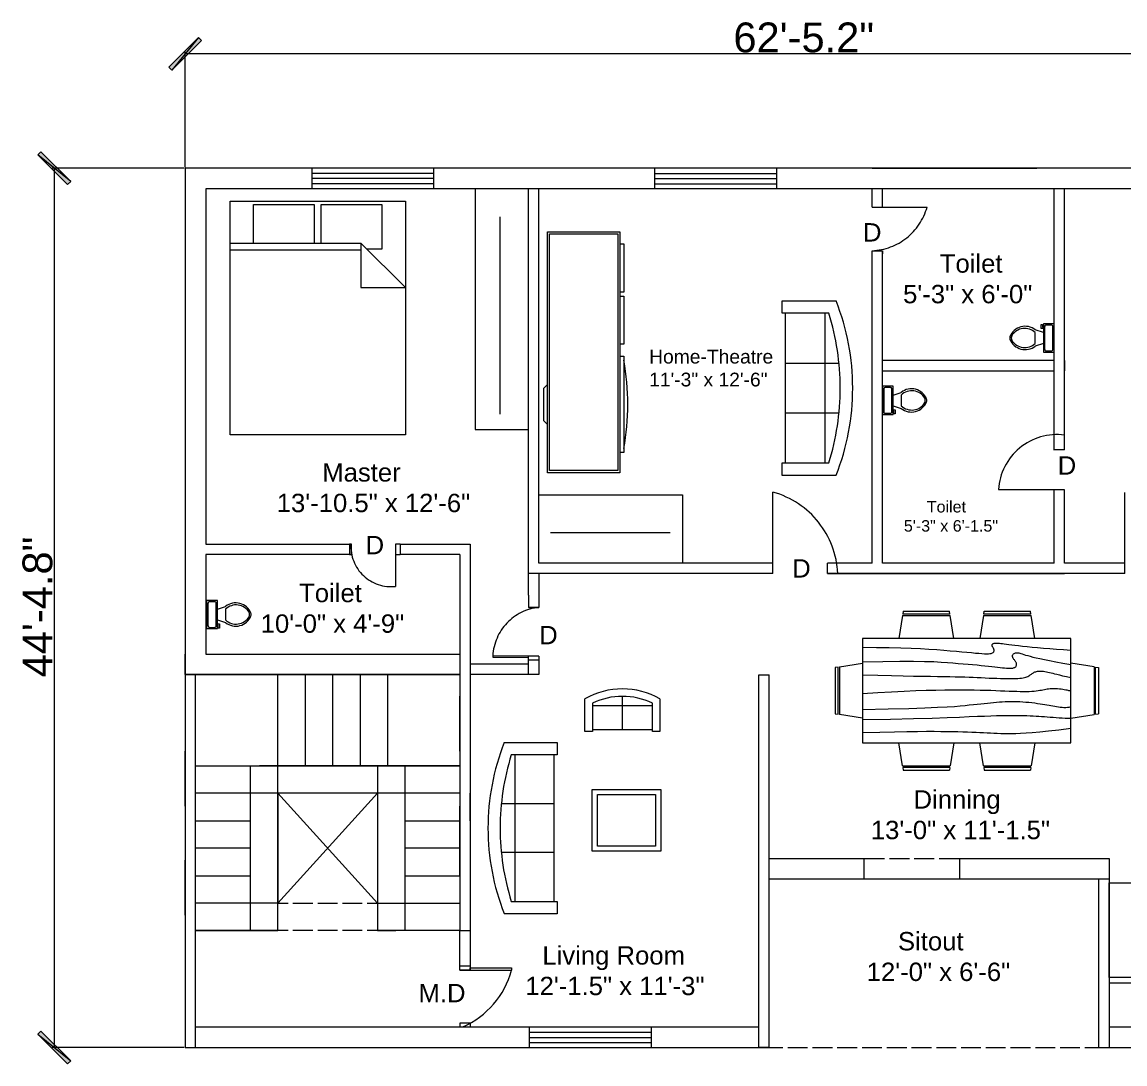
# Model space of a CAD drawing. Header units: millimetres. Extents: x 29 to 405, y 36 to 271.
# Drawn here: x 28.9 to 277.9, y 36 to 271.2 of the extents above; entities that cross this region are included whole.
import ezdxf

# ---------------------------------------------------------------- set-up
doc = ezdxf.new("R2010")
doc.units = ezdxf.units.MM

msp = doc.modelspace()

# ---------------------------------------------------------------- hatches: boundary and pattern name
h = msp.add_hatch(color=7)
h.paths.add_polyline_path([(69.433722, 267.006917), (68.724639, 267.716), (62.734472, 260.297083)])
h.paths.add_polyline_path([(68.724639, 267.716), (62.734472, 260.297083), (62.025389, 261.006167)])
h = msp.add_hatch(color=7)
h.paths.add_polyline_path([(39.186556, 234.47375), (39.906222, 235.182833), (32.487306, 241.183583)])
h.paths.add_polyline_path([(39.906222, 235.182833), (32.487306, 241.183583), (33.196389, 241.892667)])
h = msp.add_hatch(color=7)
edge = h.paths.add_edge_path()
edge.add_arc((264.209389, 165.523333), 0.127, 0, 360)
h = msp.add_hatch(color=7)
edge = h.paths.add_edge_path()
edge.add_arc((86.663389, 103.293333), 0.127, 0, 360)
h = msp.add_hatch(color=7)
h.paths.add_polyline_path([(33.196389, 43.412833), (32.487306, 42.70375), (39.906222, 36.703)])
h.paths.add_polyline_path([(32.487306, 42.70375), (39.906222, 36.703), (39.186556, 35.993917)])

# ---------------------------------------------------------------- linework, layer by layer
at = {"color": 7, "lineweight": 0}
for points in [[(68.724639, 267.716), (62.734472, 260.297083), (62.025389, 261.006167)], [(69.433722, 267.006917), (68.724639, 267.716), (62.734472, 260.297083)], [(39.906222, 235.182833), (32.487306, 241.183583), (33.196389, 241.892667)], [(39.186556, 234.47375), (39.906222, 235.182833), (32.487306, 241.183583)], [(105.417056, 211.243333), (115.439472, 211.243333), (105.417056, 221.26575)], [(259.457472, 196.670083), (261.881056, 196.670083), (261.881056, 203.051833), (259.457472, 203.051833)], [(264.209389, 194.765083), (264.209389, 192.43675)], [(225.548472, 188.954833), (223.114306, 188.954833), (223.114306, 182.573083), (225.548472, 182.573083)], [(73.021472, 140.631333), (70.587306, 140.631333), (70.587306, 134.249583), (73.021472, 134.249583)], [(157.624639, 84.052833), (157.624639, 97.906417), (173.108056, 97.906417), (173.108056, 84.052833)], [(158.831139, 85.12175), (158.831139, 96.80575), (171.890972, 96.80575), (171.890972, 85.12175)], [(290.964056, 55.477833), (274.305889, 55.477833), (274.305889, 76.8985), (290.964056, 76.8985)], [(33.196389, 43.412833), (32.487306, 42.70375), (39.906222, 36.703)], [(32.487306, 42.70375), (39.906222, 36.703), (39.186556, 35.993917)]]:
    msp.add_lwpolyline(points, close=True, dxfattribs=at)
for points in [[(65.729556, 238.421333), (65.729556, 264.4775)], [(344.843806, 264.011833), (65.729556, 264.011833)], [(65.496722, 238.1885), (35.725806, 238.1885)], [(36.191472, 238.1885), (36.191472, 39.698083)], [(65.729556, 238.1885), (65.729556, 39.698083), (197.534389, 39.698083)], [(271.966972, 39.698083), (344.843806, 39.698083), (344.843806, 238.1885), (65.729556, 238.1885)], [(94.346889, 238.199083), (94.346889, 233.627083)], [(94.346889, 237.056083), (121.831806, 237.056083)], [(121.831806, 238.199083), (121.831806, 233.627083)], [(171.711056, 238.114417), (171.711056, 233.531833)], [(171.711056, 236.971417), (199.195972, 236.971417)], [(199.195972, 238.114417), (199.195972, 233.531833)], [(220.796556, 238.1885), (258.007556, 238.1885)], [(94.346889, 235.913083), (121.831806, 235.913083)], [(94.346889, 234.770083), (121.831806, 234.770083)], [(171.711056, 235.828417), (199.195972, 235.828417)], [(171.711056, 234.674833), (199.195972, 234.674833)], [(340.187139, 146.695583), (340.187139, 233.531833), (70.375639, 233.531833), (70.375639, 153.341917)], [(131.208639, 233.531833), (131.208639, 179.207583), (143.263056, 179.207583)], [(143.263056, 146.695583), (143.263056, 153.341917), (143.263056, 233.531833)], [(198.423389, 149.023917), (145.591389, 149.023917), (145.591389, 233.531833)], [(220.796556, 229.404333), (220.796556, 233.531833)], [(223.114306, 229.404333), (223.114306, 233.531833)], [(261.881056, 174.52975), (261.881056, 233.531833)], [(264.209389, 174.603833), (264.209389, 233.531833)], [(115.439472, 178.001083), (75.868389, 178.001083), (75.868389, 230.759)], [(75.868389, 230.759), (115.439472, 230.759), (115.439472, 178.001083)], [(81.138889, 221.26575), (81.138889, 229.96525), (94.865472, 229.96525), (94.865472, 221.26575)], [(96.442389, 221.26575), (96.442389, 229.96525), (110.158389, 229.96525), (110.158389, 219.942833), (106.729389, 219.942833)], [(220.796556, 229.404333), (223.114306, 229.404333)], [(220.796824, 219.562743), (221.341517, 219.596253), (221.880909, 219.651284), (222.41452, 219.727452), (222.941867, 219.824377), (223.462469, 219.941674), (223.975843, 220.078963), (224.481509, 220.23586), (224.978984, 220.411983), (225.467786, 220.60695), (225.947434, 220.820379), (226.417446, 221.051887), (226.87734, 221.301091), (227.326634, 221.56761), (227.764846, 221.851061), (228.191496, 222.151062), (228.6061, 222.46723), (229.008177, 222.799183), (229.397245, 223.146538), (229.772822, 223.508914), (230.134428, 223.885927), (230.481579, 224.277196), (230.813794, 224.682338), (231.130591, 225.100971), (231.431489, 225.532713), (231.716005, 225.97718), (231.983659, 226.433991), (232.233967, 226.902764), (232.466448, 227.383115), (232.680621, 227.874663), (232.876003, 228.377026), (233.052114, 228.88982), (233.20847, 229.412664)], [(223.114306, 229.404333), (233.200222, 229.404333)], [(136.881306, 182.65775), (136.881306, 227.213583)], [(147.517556, 223.816333), (163.826472, 223.816333)], [(147.517556, 169.460333), (147.517556, 223.816333)], [(147.972639, 223.36125), (163.371389, 223.36125)], [(147.972639, 169.915417), (147.972639, 223.36125)], [(163.371389, 223.36125), (163.371389, 169.915417)], [(163.826472, 223.816333), (163.826472, 169.460333)], [(75.868389, 221.26575), (105.417056, 221.26575)], [(105.417056, 219.67825), (75.868389, 219.67825)], [(163.826472, 221.096417), (164.736639, 221.096417)], [(164.736639, 221.096417), (164.736639, 210.227333), (163.826472, 210.227333)], [(220.796556, 218.736333), (220.796556, 219.55125), (223.114306, 219.55125), (223.114306, 218.85275)], [(223.114306, 149.023917), (223.114306, 219.55125)], [(220.796556, 149.023917), (220.796556, 218.736333)], [(163.826472, 209.317167), (164.736639, 209.317167)], [(164.736639, 209.317167), (164.736639, 198.448083), (163.826472, 198.448083)], [(211.038722, 205.433083), (200.465972, 205.433083), (200.465972, 208.24825), (212.657972, 208.24825)], [(212.674834, 168.863959), (213.129033, 170.054285), (213.553929, 171.252459), (213.949522, 172.457959), (214.315812, 173.67026), (214.652798, 174.888839), (214.960482, 176.113174), (215.238862, 177.342741), (215.487939, 178.577017), (215.707712, 179.815478), (215.898183, 181.057602), (216.059351, 182.302866), (216.191215, 183.550745), (216.293776, 184.800717), (216.367034, 186.052259), (216.410989, 187.304847), (216.42564, 188.557958), (216.410989, 189.81107), (216.367034, 191.063658), (216.293776, 192.3152), (216.191215, 193.565172), (216.059351, 194.813051), (215.898183, 196.058314), (215.707712, 197.300438), (215.487939, 198.5389), (215.238862, 199.773176), (214.960482, 201.002743), (214.652798, 202.227078), (214.315812, 203.445657), (213.949522, 204.657958), (213.553929, 205.863457), (213.129033, 207.061632), (212.674834, 208.251958)], [(201.196222, 205.433083), (201.196222, 171.67225)], [(210.139139, 205.433083), (210.139139, 171.67225)], [(211.034526, 171.676499), (211.345176, 172.709462), (211.635783, 173.746707), (211.906349, 174.787951), (212.156872, 175.832905), (212.387354, 176.881287), (212.597794, 177.932809), (212.788192, 178.987186), (212.958548, 180.044133), (213.108862, 181.103365), (213.239135, 182.164595), (213.349365, 183.227538), (213.439554, 184.291909), (213.5097, 185.357422), (213.559805, 186.423792), (213.589868, 187.490732), (213.599889, 188.557958), (213.589868, 189.625185), (213.559805, 190.692125), (213.5097, 191.758495), (213.439554, 192.824008), (213.349365, 193.888379), (213.239135, 194.951322), (213.108862, 196.012552), (212.958548, 197.071783), (212.788192, 198.12873), (212.597794, 199.183108), (212.387354, 200.23463), (212.156872, 201.283011), (211.906349, 202.327966), (211.635783, 203.369209), (211.345176, 204.406455), (211.034526, 205.439418)], [(257.639335, 201.696227), (257.284126, 201.946483), (256.906033, 202.151455), (256.509312, 202.310246), (256.09822, 202.421958), (255.677015, 202.485694), (255.249954, 202.500557), (254.821294, 202.465649), (254.395291, 202.380072), (253.982244, 202.245189), (253.591789, 202.064875), (253.227192, 201.842004), (252.891719, 201.579452), (252.588637, 201.280091), (252.321211, 200.946795), (252.092708, 200.58244), (251.906394, 200.189899)], [(257.638235, 201.084304), (257.341623, 201.336698), (257.021581, 201.552101), (256.681553, 201.729396), (256.324983, 201.867464), (255.955314, 201.965188), (255.57599, 202.021449), (255.190454, 202.035131), (254.802149, 202.005113), (254.419705, 201.931504), (254.051474, 201.816479), (253.70048, 201.662026), (253.36975, 201.470134), (253.062309, 201.24279), (252.781184, 200.981981), (252.529401, 200.689697), (252.309984, 200.367923)], [(259.457472, 201.083333), (257.626556, 201.686583)], [(258.991806, 201.9935), (258.991806, 202.903667)], [(258.991806, 202.903667), (259.298722, 202.903667), (259.298722, 202.300417), (259.457472, 202.300417)], [(259.457472, 201.9935), (258.991806, 201.9935)], [(259.753806, 202.448583), (259.753806, 197.283917)], [(260.061846, 202.763371), (259.938338, 202.752234), (259.83285, 202.687039), (259.767655, 202.581551), (259.756518, 202.458043)], [(261.277806, 202.7555), (260.060722, 202.7555)], [(261.592593, 202.458043), (261.581456, 202.581551), (261.516261, 202.687039), (261.410773, 202.752234), (261.287265, 202.763371)], [(261.584722, 197.283917), (261.584722, 202.448583)], [(251.900695, 200.188018), (251.869153, 200.030828), (251.858639, 199.871542), (251.869153, 199.712255), (251.900695, 199.555065)], [(251.906394, 199.553184), (252.092708, 199.160643), (252.321211, 198.796288), (252.588637, 198.462993), (252.891719, 198.163632), (253.227192, 197.901079), (253.591789, 197.678208), (253.982244, 197.497895), (254.395291, 197.363011), (254.821294, 197.277435), (255.249954, 197.242526), (255.677015, 197.257389), (256.09822, 197.321125), (256.509312, 197.432837), (256.906033, 197.591628), (257.284126, 197.7966), (257.639335, 198.046857)], [(252.314978, 200.36961), (252.234661, 200.124893), (252.207889, 199.871542), (252.234661, 199.61819), (252.314978, 199.373473)], [(252.309984, 199.364577), (252.529401, 199.042803), (252.781184, 198.750519), (253.062309, 198.48971), (253.36975, 198.262366), (253.70048, 198.070474), (254.051474, 197.916021), (254.419705, 197.800996), (254.802149, 197.727387), (255.190454, 197.697369), (255.57599, 197.711051), (255.955314, 197.767312), (256.324983, 197.865036), (256.681553, 198.003104), (257.021581, 198.180399), (257.341623, 198.395802), (257.638235, 198.648196)], [(257.626556, 198.649167), (257.626556, 201.083333)], [(259.457472, 198.649167), (257.626556, 198.045917)], [(259.756518, 197.28504), (259.767655, 197.161533), (259.83285, 197.056045), (259.938338, 196.990849), (260.061846, 196.979712)], [(260.060722, 196.977), (261.277806, 196.977)], [(261.287265, 196.979712), (261.410773, 196.990849), (261.516261, 197.056045), (261.581456, 197.161533), (261.592593, 197.28504)], [(163.826472, 195.728167), (164.736639, 195.728167)], [(164.736639, 195.728167), (164.736639, 173.99)], [(164.741114, 174.900518), (164.953386, 176.137559), (165.137355, 177.377976), (165.293021, 178.621287), (165.420384, 179.86701), (165.519444, 181.114663), (165.590201, 182.363763), (165.632655, 183.613828), (165.646807, 184.864375), (165.632655, 186.114922), (165.590201, 187.364987), (165.519444, 188.614087), (165.420384, 189.86174), (165.293021, 191.107463), (165.137355, 192.350774), (164.953386, 193.591191), (164.741114, 194.828232)], [(261.881056, 194.765083), (223.114306, 194.765083)], [(201.196222, 194.183), (213.324722, 194.183)], [(220.796556, 149.023917), (220.796556, 192.43675)], [(223.114306, 192.43675), (261.881056, 192.43675)], [(147.517556, 189.38875), (146.617972, 188.478583)], [(146.617972, 188.478583), (146.617972, 181.239583), (147.517556, 180.329417)], [(223.421222, 188.351583), (223.421222, 183.176333)], [(223.729262, 188.655788), (223.605755, 188.644651), (223.500267, 188.579455), (223.435071, 188.473967), (223.423934, 188.35046)], [(224.945222, 188.647917), (223.728139, 188.647917)], [(225.249427, 188.35046), (225.23829, 188.473967), (225.173094, 188.579455), (225.067606, 188.644651), (224.944099, 188.655788)], [(225.241556, 183.176333), (225.241556, 188.351583)], [(225.548472, 186.97575), (227.379389, 187.589583)], [(233.110133, 186.082316), (232.923819, 186.474857), (232.695316, 186.839212), (232.427891, 187.172507), (232.124808, 187.471868), (231.789336, 187.734421), (231.424739, 187.957292), (231.034284, 188.137605), (230.621237, 188.272489), (230.195234, 188.358065), (229.766574, 188.392974), (229.339512, 188.378111), (228.918308, 188.314375), (228.507216, 188.202663), (228.110495, 188.043872), (227.732401, 187.8389), (227.377193, 187.588643)], [(232.706543, 186.270923), (232.487127, 186.592697), (232.235344, 186.884981), (231.954219, 187.14579), (231.646778, 187.373134), (231.316048, 187.565026), (230.965054, 187.719479), (230.596822, 187.834504), (230.214379, 187.908113), (229.826074, 187.938131), (229.440538, 187.924449), (229.061214, 187.868188), (228.691545, 187.770464), (228.334975, 187.632396), (227.994947, 187.455101), (227.674905, 187.239698), (227.378292, 186.987304)], [(227.379389, 186.97575), (227.379389, 184.552167)], [(225.548472, 184.552167), (227.379389, 183.938333)], [(227.377193, 183.949857), (227.732401, 183.6996), (228.110495, 183.494628), (228.507216, 183.335837), (228.918308, 183.224125), (229.339512, 183.160389), (229.766574, 183.145526), (230.195234, 183.180435), (230.621237, 183.266011), (231.034284, 183.400895), (231.424739, 183.581208), (231.789336, 183.804079), (232.124808, 184.066632), (232.427891, 184.365993), (232.695316, 184.699288), (232.923819, 185.063643), (233.110133, 185.456184)], [(227.378292, 184.551196), (227.674905, 184.298802), (227.994947, 184.083399), (228.334975, 183.906104), (228.691545, 183.768036), (229.061214, 183.670312), (229.440538, 183.614051), (229.826074, 183.600369), (230.214379, 183.630387), (230.596822, 183.703996), (230.965054, 183.819021), (231.316048, 183.973474), (231.646778, 184.165366), (231.954219, 184.39271), (232.235344, 184.653519), (232.487127, 184.945803), (232.706543, 185.267577)], [(232.70155, 185.26589), (232.781867, 185.510607), (232.808639, 185.763958), (232.781867, 186.01731), (232.70155, 186.262027)], [(233.10525, 185.447482), (233.136792, 185.604672), (233.147306, 185.763958), (233.136792, 185.923245), (233.10525, 186.080435)], [(201.196222, 182.932917), (213.324722, 182.932917)], [(223.423934, 183.18804), (223.435071, 183.064533), (223.500267, 182.959045), (223.605755, 182.893849), (223.729262, 182.882712)], [(223.728139, 182.88), (224.945222, 182.88)], [(224.944099, 182.882712), (225.067606, 182.893849), (225.173094, 182.959045), (225.23829, 183.064533), (225.249427, 183.18804)], [(225.548472, 183.631417), (226.003556, 183.631417)], [(226.003556, 182.72125), (225.707222, 182.72125), (225.707222, 183.335083), (225.548472, 183.335083)], [(226.003556, 183.631417), (226.003556, 182.72125)], [(264.213668, 177.933222), (263.532837, 178.003847), (262.852511, 178.039048), (262.17397, 178.039193), (261.498492, 178.004652), (260.827357, 177.935792), (260.161846, 177.832984), (259.503237, 177.696594), (258.852811, 177.526992), (258.211848, 177.324547), (257.581625, 177.089626), (256.963425, 176.8226), (256.358525, 176.523835), (255.768206, 176.193702), (255.193748, 175.832568), (254.636429, 175.440803), (254.097531, 175.018774), (253.581183, 174.569436), (253.091068, 174.096286), (252.627789, 173.600512), (252.191951, 173.0833), (251.784157, 172.545837), (251.405011, 171.989309), (251.055119, 171.414904), (250.735082, 170.823808), (250.445506, 170.217208), (250.186995, 169.596291), (249.960153, 168.962243), (249.765583, 168.31625), (249.60389, 167.659501), (249.475678, 166.993181), (249.38155, 166.318478), (249.322112, 165.636577)], [(264.209389, 174.603833), (261.881056, 174.603833), (261.881056, 174.52975)], [(164.736639, 173.99), (163.826472, 173.99)], [(163.826472, 169.460333), (147.517556, 169.460333)], [(163.371389, 169.915417), (147.972639, 169.915417)], [(212.657972, 168.857083), (200.465972, 168.857083), (200.465972, 171.67225), (211.038722, 171.67225)], [(145.591389, 164.422667), (178.039889, 164.422667), (178.039889, 149.023917)], [(198.423389, 149.023917), (198.423389, 165.057667)], [(213.050878, 146.702136), (212.998679, 147.508395), (212.914725, 148.306743), (212.79958, 149.09647), (212.653808, 149.876868), (212.477975, 150.647228), (212.272645, 151.406841), (212.038382, 152.154998), (211.775752, 152.89099), (211.485317, 153.614108), (211.167643, 154.323644), (210.823295, 155.018889), (210.452837, 155.699133), (210.056833, 156.363668), (209.635849, 157.011784), (209.190448, 157.642774), (208.721194, 158.255928), (208.228654, 158.850537), (207.71339, 159.425893), (207.175968, 159.981286), (206.616952, 160.516008), (206.036907, 161.029349), (205.436397, 161.520601), (204.815986, 161.989055), (204.17624, 162.434003), (203.517722, 162.854734), (202.840998, 163.250541), (202.146631, 163.620714), (201.435186, 163.964545), (200.707229, 164.281324), (199.963322, 164.570344), (199.204031, 164.830894), (198.429921, 165.062266)], [(249.318639, 165.629167), (261.881056, 165.629167), (264.209389, 165.629167)], [(261.881056, 149.023917), (261.881056, 165.629167)], [(264.209389, 149.023917), (264.209389, 165.523333)], [(277.872472, 149.023917), (277.872472, 164.951833)], [(148.237222, 155.92425), (175.192972, 155.92425)], [(70.375639, 153.341917), (102.855889, 153.341917)], [(102.855889, 153.341917), (102.855889, 151.013583)], [(102.855889, 151.013583), (103.321556, 151.013583), (103.321556, 153.341917), (102.855889, 153.341917)], [(103.169586, 153.346692), (103.152407, 152.846718), (103.162727, 152.34926), (103.200143, 151.855345), (103.26425, 151.365998), (103.354647, 150.882244), (103.47093, 150.40511), (103.612695, 149.935622), (103.779541, 149.474805), (103.971062, 149.023685), (104.186857, 148.583289), (104.426523, 148.154641), (104.689656, 147.738768), (104.975852, 147.336695), (105.28471, 146.949449), (105.615825, 146.578056), (105.968794, 146.22354), (106.34078, 145.889032), (106.728513, 145.577208), (107.130946, 145.288418), (107.547036, 145.023013), (107.975736, 144.781343), (108.416003, 144.563758), (108.866791, 144.37061), (109.327056, 144.202248), (109.795752, 144.059024), (110.271834, 143.941287), (110.754257, 143.849389), (111.241977, 143.783679), (111.733948, 143.744508), (112.229126, 143.732226), (112.726465, 143.747185), (113.22492, 143.789735)], [(114.254139, 153.341917), (113.216972, 153.341917), (113.216972, 151.013583), (114.254139, 151.013583)], [(114.254139, 153.341917), (127.758472, 153.341917)], [(114.254139, 153.341917), (114.254139, 151.013583)], [(127.758472, 153.341917), (130.076222, 153.341917), (130.076222, 66.082333)], [(130.076222, 153.341917), (130.076222, 151.013583)], [(127.758472, 151.013583), (127.758472, 123.877917), (65.729556, 123.877917), (127.758472, 123.877917), (127.758472, 66.082333)], [(102.855889, 151.013583), (70.375639, 151.013583)], [(70.375639, 151.013583), (70.375639, 128.524)], [(113.216972, 151.013583), (113.216972, 143.785167)], [(127.758472, 151.013583), (114.254139, 151.013583)], [(198.423389, 146.695583), (198.423389, 149.023917)], [(220.796556, 149.023917), (210.700056, 149.023917)], [(210.700056, 146.695583), (210.700056, 149.023917)], [(261.881056, 149.023917), (223.114306, 149.023917)], [(277.872472, 146.695583), (277.872472, 149.023917), (264.209389, 149.023917)], [(198.423389, 146.695583), (143.263056, 146.695583)], [(143.263056, 141.784917), (143.263056, 146.695583)], [(145.591389, 146.695583), (145.591389, 141.784917)], [(277.872472, 146.695583), (210.700056, 146.695583)], [(210.700056, 146.695583), (220.796556, 146.695583)], [(220.796556, 146.695583), (264.209389, 146.695583)], [(264.209389, 146.695583), (261.881056, 146.695583)], [(70.894222, 140.0175), (70.894222, 134.852833)], [(71.202262, 140.332288), (71.078755, 140.321151), (70.973267, 140.255955), (70.908071, 140.150467), (70.896934, 140.02696)], [(72.407639, 140.324417), (71.201139, 140.324417)], [(72.722427, 140.02696), (72.71129, 140.150467), (72.646094, 140.255955), (72.540606, 140.321151), (72.417099, 140.332288)], [(72.714556, 134.852833), (72.714556, 140.0175)], [(80.583133, 137.758816), (80.396819, 138.151357), (80.168316, 138.515712), (79.900891, 138.849007), (79.597808, 139.148368), (79.262336, 139.410921), (78.897739, 139.633792), (78.507284, 139.814105), (78.094237, 139.948989), (77.668234, 140.034565), (77.239574, 140.069474), (76.812512, 140.054611), (76.391308, 139.990875), (75.980216, 139.879163), (75.583495, 139.720372), (75.205401, 139.5154), (74.850193, 139.265143)], [(80.179543, 137.93684), (79.960127, 138.258613), (79.708344, 138.550898), (79.427219, 138.811706), (79.119778, 139.039051), (78.789048, 139.230943), (78.438054, 139.385396), (78.069822, 139.50042), (77.687379, 139.57403), (77.299074, 139.604047), (76.913538, 139.590366), (76.534214, 139.534105), (76.164545, 139.436381), (75.807975, 139.298312), (75.467947, 139.121017), (75.147905, 138.905614), (74.851292, 138.653221)], [(145.591389, 141.784917), (145.591389, 139.054417), (143.263056, 139.054417), (145.591389, 139.054417)], [(143.263056, 141.784917), (143.263056, 139.054417)], [(73.021472, 138.65225), (74.841806, 139.2555)], [(74.841806, 138.65225), (74.841806, 136.218083)], [(74.850193, 135.615773), (75.205401, 135.365517), (75.583495, 135.160545), (75.980216, 135.001754), (76.391308, 134.890042), (76.812512, 134.826306), (77.239574, 134.811443), (77.668234, 134.846351), (78.094237, 134.931928), (78.507284, 135.066811), (78.897739, 135.247125), (79.262336, 135.469996), (79.597808, 135.732548), (79.900891, 136.031909), (80.168316, 136.365205), (80.396819, 136.72956), (80.583133, 137.122101)], [(74.851292, 136.227696), (75.147905, 135.975302), (75.467947, 135.759899), (75.807975, 135.582604), (76.164545, 135.444536), (76.534214, 135.346812), (76.913538, 135.290551), (77.299074, 135.276869), (77.687379, 135.306887), (78.069822, 135.380496), (78.438054, 135.495521), (78.789048, 135.649974), (79.119778, 135.841866), (79.427219, 136.06921), (79.708344, 136.330019), (79.960127, 136.622303), (80.179543, 136.944077)], [(80.17455, 136.94239), (80.254867, 137.187107), (80.281639, 137.440458), (80.254867, 137.69381), (80.17455, 137.938527)], [(80.57825, 137.123982), (80.609792, 137.281172), (80.620306, 137.440458), (80.609792, 137.599745), (80.57825, 137.756935)], [(145.587647, 139.055305), (145.057642, 138.987881), (144.535653, 138.89723), (144.022202, 138.783901), (143.517808, 138.648441), (143.022992, 138.491399), (142.538272, 138.313321), (142.064168, 138.114755), (141.601201, 137.896248), (141.14989, 137.658349), (140.710755, 137.401605), (140.284316, 137.126563), (139.871093, 136.833772), (139.471605, 136.523778), (139.086371, 136.197129), (138.715913, 135.854373), (138.36075, 135.496058), (138.021401, 135.12273), (137.698387, 134.734938), (137.392227, 134.33323), (137.103441, 133.918152), (136.832548, 133.490252), (136.580069, 133.050079), (136.346523, 132.598179), (136.132431, 132.1351), (135.938312, 131.66139), (135.764685, 131.177596), (135.612071, 130.684266), (135.480989, 130.181948), (135.371959, 129.671189), (135.285501, 129.152536), (135.222135, 128.626538), (135.182381, 128.093742)], [(227.654556, 137.2235), (226.839639, 132.005917)], [(227.665139, 137.2235), (238.417806, 137.2235)], [(227.813306, 138.20775), (227.707472, 137.551583)], [(238.364889, 137.551583), (227.707472, 137.551583)], [(227.813306, 138.20775), (238.259056, 138.20775)], [(238.364889, 137.551583), (238.259056, 138.20775)], [(239.232722, 132.005917), (238.417806, 137.2235)], [(245.942556, 137.2235), (245.127639, 132.005917)], [(245.942556, 137.2235), (256.695222, 137.2235)], [(256.642306, 137.551583), (245.995472, 137.551583), (246.090722, 138.20775), (256.547056, 138.20775)], [(256.642306, 137.551583), (256.547056, 138.20775)], [(257.510139, 132.005917), (256.695222, 137.2235)], [(70.896934, 134.853957), (70.908071, 134.730449), (70.973267, 134.624961), (71.078755, 134.559766), (71.202262, 134.548629)], [(71.201139, 134.545917), (72.407639, 134.545917)], [(72.417099, 134.548629), (72.540606, 134.559766), (72.646094, 134.624961), (72.71129, 134.730449), (72.722427, 134.853957)], [(73.021472, 136.218083), (74.841806, 135.614833)], [(73.021472, 135.307917), (73.476556, 135.307917)], [(73.476556, 134.39775), (73.169639, 134.39775), (73.169639, 135.001), (73.021472, 135.001)], [(73.476556, 135.307917), (73.476556, 134.39775)], [(265.680472, 132.005917), (218.669306, 132.005917)], [(218.669306, 108.500333), (265.680472, 108.500333), (265.680472, 132.005917)], [(218.669306, 132.005917), (218.669306, 108.500333)], [(218.669306, 130.048), (221.823139, 130.026833), (224.670056, 129.9845), (227.252389, 129.921), (229.591306, 129.836333), (231.707972, 129.741083), (233.623556, 129.63525), (235.380389, 129.518833), (236.978472, 129.391833), (238.460139, 129.275417), (239.825389, 129.148417), (241.074222, 129.032), (242.196056, 128.926167), (243.222639, 128.830917), (244.122222, 128.74625), (244.915972, 128.68275), (245.603889, 128.629833), (246.185972, 128.598083), (246.672806, 128.5875), (247.064389, 128.598083), (247.392472, 128.61925), (247.646472, 128.651), (247.836972, 128.703917), (247.995722, 128.767417), (248.112139, 128.852083), (248.196806, 128.93675), (248.260306, 129.032), (248.313222, 129.12725), (248.334389, 129.233083), (248.344972, 129.338917), (248.334389, 129.455333), (248.302639, 129.561167), (248.270889, 129.667), (248.228556, 129.76225), (248.175639, 129.8575), (248.122722, 129.95275), (248.059222, 130.037417), (248.006306, 130.122083), (247.953389, 130.20675), (247.921639, 130.291417), (247.889889, 130.376083), (247.879306, 130.450167), (247.879306, 130.534833), (247.900472, 130.608917), (247.932222, 130.683), (247.985139, 130.757083), (248.048639, 130.820583), (248.122722, 130.8735), (248.217972, 130.915833), (248.323806, 130.947583), (248.461389, 130.979333), (248.609556, 130.989917), (248.789472, 131.0005), (249.001139, 130.989917), (249.244556, 130.979333), (249.530306, 130.947583), (249.847806, 130.915833), (250.218222, 130.8735), (250.641556, 130.81), (251.128389, 130.7465), (251.689306, 130.683), (252.324306, 130.598333), (253.043972, 130.513667), (253.858889, 130.418417), (254.779639, 130.312583), (255.795639, 130.217333), (256.928056, 130.100917), (258.155722, 129.995083), (259.489222, 129.878667), (260.907389, 129.751667), (262.410222, 129.63525), (264.008306, 129.518833), (265.680472, 129.391833)], [(65.729556, 123.877917), (65.729556, 128.524)], [(70.375639, 128.524), (127.758472, 128.524)], [(143.263056, 128.005417), (135.187972, 128.090083)], [(135.187972, 128.090083), (135.187972, 127.836083), (143.263056, 127.836083)], [(145.591389, 128.005417), (145.591389, 123.877917), (143.263056, 123.877917)], [(143.263056, 126.20625), (143.263056, 128.005417)], [(145.591389, 128.005417), (143.263056, 128.005417)], [(145.591389, 127.116417), (143.263056, 127.116417)], [(218.669306, 126.77775), (223.251889, 126.873), (227.051306, 126.915333), (230.141639, 126.90475), (232.660472, 126.873), (234.703056, 126.798917), (236.385806, 126.71425), (237.793389, 126.608417), (239.052806, 126.513167), (240.238139, 126.407333), (241.381139, 126.312083), (242.460639, 126.227417), (243.497806, 126.132167), (244.482056, 126.0475), (245.402806, 125.962833), (246.270639, 125.878167), (247.074972, 125.804083), (247.815806, 125.719417), (248.503722, 125.645333), (249.138722, 125.560667), (249.710222, 125.497167), (250.228806, 125.433667), (250.694472, 125.38075), (251.107222, 125.338417), (251.477639, 125.306667), (251.805722, 125.296083), (252.091472, 125.296083), (252.334889, 125.31725), (252.546556, 125.349), (252.726472, 125.391333), (252.874639, 125.44425), (253.001639, 125.50775), (253.118056, 125.581833), (253.213306, 125.6665), (253.287389, 125.76175), (253.350889, 125.867583), (253.393222, 125.973417), (253.424972, 126.089833), (253.424972, 126.20625), (253.414389, 126.33325), (253.382639, 126.449667), (253.340306, 126.576667), (253.266222, 126.703667), (253.192139, 126.820083), (253.096889, 126.947083), (253.012222, 127.0635), (252.916972, 127.1905), (252.821722, 127.306917), (252.737056, 127.433917), (252.652389, 127.560917), (252.588889, 127.677333), (252.546556, 127.79375), (252.504222, 127.92075), (252.493639, 128.037167), (252.493639, 128.143), (252.525389, 128.248833), (252.567722, 128.354667), (252.641806, 128.4605), (252.737056, 128.545167), (252.864056, 128.629833), (253.001639, 128.693333), (253.160389, 128.756833), (253.329722, 128.788583), (253.509639, 128.799167), (253.710722, 128.788583), (253.922389, 128.756833), (254.155222, 128.703917), (254.409222, 128.629833), (254.705556, 128.534583), (255.054806, 128.418167), (255.456972, 128.291167), (255.922639, 128.153583), (256.462389, 128.005417), (257.086806, 127.846667), (257.817056, 127.677333), (258.684889, 127.486833), (259.700889, 127.275167), (260.875639, 127.042333), (262.262056, 126.77775), (263.849556, 126.470833), (265.680472, 126.132167)], [(143.263056, 123.877917), (143.263056, 126.20625), (130.076222, 126.20625)], [(212.467472, 115.03025), (213.123639, 114.924417), (213.123639, 125.57125), (212.467472, 125.476)], [(212.467472, 125.476), (212.467472, 115.03025)], [(213.441139, 125.624167), (218.669306, 126.439083)], [(213.441139, 125.624167), (213.441139, 114.8715)], [(218.669306, 123.846167), (222.119472, 123.72975), (225.156889, 123.655667), (227.813306, 123.592167), (230.141639, 123.549833), (232.184222, 123.518083), (233.983389, 123.496917), (235.570889, 123.47575), (237.010222, 123.465167), (238.322556, 123.433417), (239.529056, 123.41225), (240.650889, 123.3805), (241.698639, 123.34875), (242.682889, 123.306417), (243.624806, 123.274667), (244.545556, 123.232333), (245.445139, 123.19), (246.334139, 123.147667), (247.223139, 123.105333), (248.101556, 123.073583), (248.948222, 123.041833), (249.773722, 123.010083), (250.556889, 122.988917), (251.287139, 122.978333), (251.975056, 122.96775), (252.599472, 122.978333), (253.160389, 122.988917), (253.668389, 123.020667), (254.123472, 123.052417), (254.536222, 123.09475), (254.906639, 123.15825), (255.224139, 123.22175), (255.509889, 123.295833), (255.753306, 123.3805), (255.975556, 123.47575), (256.166056, 123.581583), (256.335389, 123.687417), (256.494139, 123.79325), (256.642306, 123.899083), (256.779889, 124.004917), (256.928056, 124.11075), (257.065639, 124.216583), (257.224389, 124.30125), (257.383139, 124.3965), (257.552472, 124.470583), (257.742972, 124.534083), (257.944056, 124.587), (258.155722, 124.629333), (258.388556, 124.661083), (258.642556, 124.671667), (258.917722, 124.671667), (259.214056, 124.6505), (259.510389, 124.629333), (259.827889, 124.587), (260.155972, 124.5235), (260.494639, 124.46), (260.843889, 124.385917), (261.193139, 124.30125), (261.574139, 124.195417), (262.008056, 124.079), (262.505472, 123.952), (263.108722, 123.79325), (263.817806, 123.623917), (264.675056, 123.422833), (265.680472, 123.19)], [(270.908639, 125.624167), (265.680472, 126.439083)], [(270.908639, 125.624167), (270.908639, 114.8715)], [(271.236722, 114.924417), (271.236722, 125.57125), (271.892889, 125.476), (271.892889, 115.03025)], [(65.729556, 39.698083), (68.057889, 39.698083), (68.057889, 123.877917)], [(86.663389, 103.293333), (86.663389, 123.877917), (92.865222, 123.877917), (92.865222, 103.293333), (99.067056, 103.293333), (99.067056, 123.877917), (105.268889, 123.877917), (105.268889, 103.293333), (111.470722, 103.293333), (111.470722, 123.877917)], [(127.758472, 39.698083), (197.534389, 39.698083), (197.534389, 123.825)], [(143.263056, 123.877917), (130.076222, 123.877917)], [(197.534389, 39.698083), (195.206056, 39.698083), (195.206056, 123.825), (197.534389, 123.825)], [(172.921452, 118.403336), (171.92501, 118.932379), (170.903882, 119.390883), (169.861593, 119.778848), (168.801671, 120.096273), (167.727642, 120.34316), (166.643032, 120.519508), (165.55137, 120.625316), (164.456181, 120.660586), (163.360991, 120.625316), (162.269329, 120.519508), (161.184719, 120.34316), (160.11069, 120.096273), (159.050768, 119.778848), (158.008479, 119.390883), (156.987351, 118.932379), (155.990909, 118.403336)], [(218.669306, 119.60225), (222.066556, 119.8245), (225.188639, 120.004417), (228.035556, 120.142), (230.649639, 120.258417), (233.030889, 120.3325), (235.221639, 120.385417), (237.232472, 120.42775), (239.073972, 120.438333), (240.788472, 120.448917), (242.365389, 120.438333), (243.825889, 120.417167), (245.191139, 120.396), (246.461139, 120.36425), (247.635889, 120.3325), (248.747139, 120.290167), (249.794889, 120.247833), (250.789722, 120.2055), (251.731639, 120.17375), (252.620639, 120.142), (253.456722, 120.11025), (254.250472, 120.089083), (254.980722, 120.0785), (255.647472, 120.0785), (256.271889, 120.089083), (256.832806, 120.11025), (257.351389, 120.152583), (257.817056, 120.2055), (258.250972, 120.269), (258.642556, 120.3325), (259.012972, 120.396), (259.362222, 120.4595), (259.700889, 120.523), (260.018389, 120.575917), (260.335889, 120.628833), (260.653389, 120.68175), (260.960306, 120.7135), (261.288389, 120.734667), (261.616472, 120.755833), (261.955139, 120.755833), (262.314972, 120.74525), (262.685389, 120.7135), (263.076972, 120.671167), (263.457972, 120.628833), (263.828389, 120.565333), (264.188222, 120.512417), (264.505722, 120.4595), (264.780889, 120.406583), (265.003139, 120.36425), (265.172472, 120.321917), (265.278306, 120.30075), (265.362972, 120.279583), (265.415889, 120.269), (265.458222, 120.258417), (265.511139, 120.247833), (265.585222, 120.247833), (265.680472, 120.247833)], [(127.758472, 106.595333), (127.758472, 119.009583)], [(157.677556, 117.422083), (157.677556, 111.0615), (155.984222, 111.0615), (155.984222, 118.39575)], [(171.227881, 117.423747), (170.417493, 117.785506), (169.592675, 118.09903), (168.755489, 118.364319), (167.907996, 118.581374), (167.052257, 118.750195), (166.190334, 118.870781), (165.324288, 118.943133), (164.456181, 118.96725), (163.588073, 118.943133), (162.722027, 118.870781), (161.860104, 118.750195), (161.004365, 118.581374), (160.156872, 118.364319), (159.319686, 118.09903), (158.494868, 117.785506), (157.68448, 117.423747)], [(164.450889, 111.495417), (164.450889, 118.956667)], [(172.917556, 118.39575), (172.917556, 111.0615), (171.224222, 111.0615), (171.224222, 117.422083)], [(218.669306, 116.003917), (224.426639, 116.130917), (229.062139, 116.247333), (232.734556, 116.374333), (235.570889, 116.49075), (237.751056, 116.607167), (239.412639, 116.713), (240.703806, 116.829417), (241.772722, 116.93525), (242.746389, 117.0305), (243.656556, 117.12575), (244.524389, 117.210417), (245.328722, 117.295083), (246.101306, 117.37975), (246.831556, 117.453833), (247.530056, 117.517333), (248.217972, 117.580833), (248.884722, 117.644333), (249.540889, 117.69725), (250.186472, 117.739583), (250.832056, 117.771333), (251.477639, 117.803083), (252.123222, 117.813667), (252.779389, 117.813667), (253.446139, 117.803083), (254.123472, 117.771333), (254.811389, 117.729), (255.499306, 117.676083), (256.187222, 117.623167), (256.853972, 117.549083), (257.499556, 117.475), (258.123972, 117.390333), (258.716639, 117.31625), (259.266972, 117.231583), (259.785556, 117.146917), (260.272389, 117.072833), (260.738056, 116.988167), (261.182556, 116.914083), (261.605889, 116.829417), (262.029222, 116.755333), (262.441972, 116.68125), (262.865306, 116.61775), (263.288639, 116.55425), (263.701389, 116.511917), (264.114139, 116.480167), (264.526889, 116.469583), (264.918472, 116.501333), (265.310056, 116.55425), (265.680472, 116.660083)], [(157.677556, 116.882333), (171.224222, 116.882333)], [(218.669306, 114.056583), (213.451722, 114.8715)], [(218.669306, 113.717917), (224.934639, 113.844917), (230.120472, 113.961333), (234.353806, 114.07775), (237.772222, 114.194167), (240.534472, 114.289417), (242.746389, 114.384667), (244.577306, 114.469333), (246.154222, 114.532833), (247.582972, 114.58575), (248.905889, 114.628083), (250.122972, 114.659833), (251.255389, 114.670417), (252.292556, 114.681), (253.255639, 114.670417), (254.144639, 114.659833), (254.970139, 114.64925), (255.732139, 114.628083), (256.451806, 114.596333), (257.139722, 114.564583), (257.806472, 114.52225), (258.441472, 114.4905), (259.076472, 114.448167), (259.711472, 114.39525), (260.357056, 114.342333), (261.013222, 114.289417), (261.690556, 114.247083), (262.378472, 114.194167), (263.055806, 114.14125), (263.743722, 114.1095), (264.410472, 114.07775), (265.056056, 114.056583), (265.680472, 114.046)], [(265.680472, 114.056583), (270.908639, 114.8715)], [(271.236722, 114.924417), (271.892889, 115.03025)], [(274.284722, 44.35475), (340.187139, 44.35475), (340.187139, 112.5855)], [(157.677556, 111.495417), (171.224222, 111.495417)], [(218.669306, 110.786333), (222.532222, 110.892167), (225.834222, 110.96625), (228.638806, 111.02975), (231.030639, 111.0615), (233.052056, 111.082667), (234.798306, 111.082667), (236.322306, 111.072083), (237.687556, 111.050917), (238.968139, 111.02975), (240.164056, 111.008583), (241.285889, 110.976833), (242.333639, 110.9345), (243.328472, 110.90275), (244.259806, 110.860417), (245.148806, 110.818083), (245.984889, 110.786333), (246.789222, 110.744), (247.551222, 110.701667), (248.313222, 110.669917), (249.064639, 110.638167), (249.826639, 110.606417), (250.620389, 110.595833), (251.445889, 110.58525), (252.324306, 110.595833), (253.276806, 110.606417), (254.335139, 110.64875), (255.552222, 110.71225), (256.970389, 110.818083), (258.653139, 110.96625), (260.632222, 111.167333), (262.960556, 111.431917), (265.680472, 111.76)], [(137.764022, 108.527773), (137.318794, 107.36096), (136.902291, 106.186453), (136.514512, 105.004766), (136.155458, 103.816412), (135.825128, 102.621903), (135.523522, 101.421753), (135.250641, 100.216474), (135.006484, 99.006579), (134.791051, 97.792581), (134.604343, 96.574992), (134.446359, 95.354327), (134.317099, 94.131097), (134.216564, 92.905816), (134.144753, 91.678996), (134.101666, 90.45115), (134.087304, 89.222792), (134.101666, 87.994433), (134.144753, 86.766587), (134.216564, 85.539768), (134.317099, 84.314486), (134.446359, 83.091256), (134.604343, 81.870591), (134.791051, 80.653003), (135.006484, 79.439005), (135.250641, 78.22911), (135.523522, 77.023831), (135.825128, 75.82368), (136.155458, 74.629171), (136.514512, 73.440817), (136.902291, 72.25913), (137.318794, 71.084623), (137.764022, 69.91781)], [(137.759722, 108.5215), (149.708306, 108.5215), (149.708306, 105.75925), (139.357806, 105.75925)], [(227.654556, 103.272167), (226.839639, 108.500333)], [(239.232722, 108.500333), (238.417806, 103.272167)], [(245.942556, 103.272167), (245.127639, 108.500333)], [(257.510139, 108.500333), (256.695222, 103.272167)], [(65.729556, 94.191667), (65.729556, 106.595333)], [(139.354168, 105.774135), (139.049593, 104.761372), (138.764669, 103.74441), (138.499394, 102.723528), (138.25377, 101.699007), (138.027795, 100.671127), (137.82147, 99.640167), (137.634796, 98.606408), (137.467771, 97.570129), (137.320396, 96.531611), (137.192672, 95.491133), (137.084597, 94.448976), (136.996172, 93.405419), (136.927397, 92.360742), (136.878272, 91.315225), (136.848797, 90.269148), (136.838972, 89.222792), (136.848797, 88.176435), (136.878272, 87.130358), (136.927397, 86.084842), (136.996172, 85.040165), (137.084597, 83.996607), (137.192672, 82.95445), (137.320396, 81.913972), (137.467771, 80.875454), (137.634796, 79.839175), (137.82147, 78.805416), (138.027795, 77.774456), (138.25377, 76.746576), (138.499394, 75.722055), (138.764669, 74.701174), (139.049593, 73.684211), (139.354168, 72.671448)], [(140.236222, 72.665167), (140.236222, 105.75925)], [(148.999222, 72.665167), (148.999222, 105.75925)], [(127.758472, 97.0915), (68.057889, 97.0915), (68.057889, 103.293333), (127.758472, 103.293333)], [(68.057889, 66.082333), (86.663389, 66.082333), (86.663389, 103.293333), (127.758472, 103.293333), (109.142389, 103.293333), (109.142389, 66.082333), (113.280472, 66.082333)], [(86.663389, 66.082333), (80.461556, 66.082333), (80.461556, 103.293333)], [(86.663389, 103.293333), (82.525306, 103.293333)], [(113.280472, 103.293333), (86.663389, 103.293333)], [(109.142389, 103.293333), (115.344222, 103.293333), (115.344222, 66.082333), (109.142389, 66.082333)], [(227.665139, 103.272167), (238.417806, 103.272167)], [(238.364889, 102.944083), (227.707472, 102.944083), (227.813306, 102.2985), (238.259056, 102.2985)], [(238.364889, 102.944083), (238.259056, 102.2985)], [(245.942556, 103.272167), (256.695222, 103.272167)], [(256.642306, 102.944083), (245.995472, 102.944083), (246.090722, 102.2985), (256.547056, 102.2985)], [(256.642306, 102.944083), (256.547056, 102.2985)], [(109.142389, 72.284167), (86.663389, 97.0915), (86.663389, 72.284167), (109.142389, 97.0915)], [(130.076222, 90.889667), (130.076222, 97.0915)], [(148.999222, 94.731417), (137.114139, 94.731417)], [(127.758472, 81.788), (127.758472, 94.191667)], [(80.461556, 84.687833), (68.057889, 84.687833), (68.057889, 90.889667), (80.461556, 90.889667)], [(115.344222, 90.889667), (127.758472, 90.889667)], [(115.344222, 78.486), (127.758472, 78.486), (127.758472, 84.687833), (115.344222, 84.687833)], [(148.999222, 83.703583), (137.114139, 83.703583)], [(197.534389, 80.020583), (197.534389, 82.348917), (218.997389, 82.348917)], [(274.284722, 82.348917), (274.284722, 77.69225), (197.534389, 77.69225)], [(218.997389, 77.69225), (218.997389, 82.348917)], [(218.997389, 82.348917), (223.632889, 82.348917)], [(224.744139, 82.348917), (229.220889, 82.348917)], [(230.332139, 82.348917), (234.808889, 82.348917)], [(235.920139, 82.348917), (240.555639, 82.348917)], [(240.555639, 82.348917), (271.966972, 82.348917), (274.284722, 82.348917), (274.284722, 39.698083)], [(240.555639, 82.348917), (240.555639, 77.69225)], [(65.729556, 69.553667), (65.729556, 81.957333)], [(86.663389, 72.284167), (68.057889, 72.284167), (68.057889, 78.486), (80.461556, 78.486)], [(271.966972, 39.698083), (271.966972, 77.69225)], [(86.663389, 72.284167), (88.959972, 72.284167)], [(90.081806, 72.284167), (94.547972, 72.284167)], [(95.669806, 72.284167), (100.135972, 72.284167)], [(101.257806, 72.284167), (105.723972, 72.284167)], [(106.845806, 72.284167), (109.142389, 72.284167), (109.142389, 69.744167)], [(109.142389, 72.284167), (127.758472, 72.284167), (127.758472, 66.082333), (123.620389, 66.082333)], [(139.357806, 72.665167), (149.708306, 72.665167), (149.708306, 69.902917), (137.759722, 69.902917)], [(109.142389, 68.622333), (109.142389, 66.082333), (106.845806, 66.082333)], [(86.663389, 66.082333), (68.057889, 66.082333)], [(88.959972, 66.082333), (86.663389, 66.082333)], [(94.547972, 66.082333), (90.081806, 66.082333)], [(100.135972, 66.082333), (95.669806, 66.082333)], [(105.723972, 66.082333), (101.257806, 66.082333)], [(127.758472, 66.082333), (109.142389, 66.082333)], [(127.758472, 66.082333), (130.076222, 66.082333)], [(130.076222, 66.082333), (130.076222, 57.160583), (127.758472, 57.160583), (127.758472, 66.082333)], [(127.758472, 58.176583), (130.076222, 58.176583)], [(130.076222, 57.160583), (130.076222, 57.679167), (139.378972, 57.679167), (139.378972, 57.160583)], [(274.284722, 54.334833), (329.889556, 54.334833), (329.889556, 58.176583)], [(127.758472, 57.160583), (130.076222, 57.160583)], [(128.428716, 44.357551), (129.426617, 44.83058), (130.390573, 45.35634), (131.318915, 45.932879), (132.209971, 46.558243), (133.062069, 47.23048), (133.873538, 47.947638), (134.642708, 48.707764), (135.367907, 49.508906), (136.047464, 50.34911), (136.679709, 51.226425), (137.262969, 52.138897), (137.795574, 53.084575), (138.275853, 54.061505), (138.702134, 55.067736), (139.072747, 56.101313), (139.386021, 57.160286)], [(130.076222, 57.160583), (139.378972, 57.160583)], [(130.076222, 45.18025), (127.758472, 45.18025), (127.758472, 44.35475)], [(130.076222, 45.18025), (130.076222, 44.35475)], [(68.057889, 39.698083), (68.057889, 44.35475), (195.206056, 44.35475)], [(143.421806, 44.280667), (143.421806, 39.698083)], [(143.421806, 43.137667), (170.896139, 43.137667)], [(170.896139, 44.280667), (170.896139, 39.698083)], [(271.966972, 39.698083), (271.966972, 44.35475)], [(143.421806, 41.994667), (170.896139, 41.994667)], [(143.421806, 40.851667), (170.896139, 40.851667)], [(65.496722, 39.698083), (35.725806, 39.698083)], [(197.534389, 39.698083), (200.667056, 39.698083)], [(201.778306, 39.698083), (206.255056, 39.698083)], [(207.366306, 39.698083), (211.843056, 39.698083)], [(212.954306, 39.698083), (217.431056, 39.698083)], [(218.542306, 39.698083), (223.019056, 39.698083)], [(224.130306, 39.698083), (228.607056, 39.698083)], [(229.718306, 39.698083), (234.195056, 39.698083)], [(235.306306, 39.698083), (239.772472, 39.698083)], [(240.894306, 39.698083), (245.360472, 39.698083)], [(246.482306, 39.698083), (250.948472, 39.698083)], [(252.070306, 39.698083), (256.536472, 39.698083)], [(257.658306, 39.698083), (262.124472, 39.698083)], [(263.246306, 39.698083), (267.712472, 39.698083)], [(268.834306, 39.698083), (271.966972, 39.698083)]]:
    msp.add_lwpolyline(points, dxfattribs=at)

# ---------------------------------------------------------------- texts
at = {"color": 7, "attachment_point": 1}
for s, insert, char_height in [('{\\fArial|b0|i0|c0;62\'-5.2"}', (189.491052, 271.074934), 6.724435), ('{\\fArial|b0|i0|c0;D}', (218.743392, 225.782877), 4.146711), ('{\\fArial|b0|i0|c0;     Toilet}', (228.035556, 218.755546), 4.146711), ('{\\fArial|b0|i0|c0;5\'-3" x 6\'-0"}', (227.792142, 211.844628), 4.146711), ('{\\fArial|b0|i0|c0;   Home-Theatre}', (166.853312, 197.208367), 3.110034), ('{\\fArial|b0|i0|c0;   11\'-3" x 12\'-6"}', (166.853312, 192.033119), 3.110034), ('{\\fArial|b0|i0|c0;D}', (262.695972, 173.162545), 4.146711), ('{\\fArial|b0|i0|c0;      Master}', (87.033809, 171.596215), 4.146711), ('{\\fArial|b0|i0|c0;13\'-10.5" x 12\'-6"}', (86.409385, 164.695878), 4.146711), ('{\\fArial|b0|i0|c0;     Toilet}', (228.120219, 163.066774), 2.591695), ('{\\fArial|b0|i0|c0;5\'-3" x 6\'-1.5"}', (227.972062, 158.748778), 2.591695), ('{\\fArial|b0|i0|c0;D}', (106.475387, 155.192048), 4.146711), ('{\\fArial|b0|i0|c0;D}', (202.762559, 149.932128), 4.146711), ('{\\fArial|b0|i0|c0;     Toilet}', (83.414306, 144.375878), 4.146711), ('{\\fArial|b0|i0|c0;10\'-0" x 4\'-9"}', (82.789891, 137.464965), 4.146711), ('{\\fArial|b0|i0|c0;D}', (145.654882, 134.872048), 4.146711), ('{\\fArial|b0|i0|c0;Dinning}', (230.162799, 97.777465), 4.146711), ('{\\fArial|b0|i0|c0;    13\'-0" x 11\'-1.5"}', (214.076132, 90.877128), 4.146711), ('{\\fArial|b0|i0|c0;    Sitout}', (220.203889, 65.773458), 4.146711), ('{\\fArial|b0|i0|c0;  Living Room}', (143.146637, 62.566711), 4.146711), ('{\\fArial|b0|i0|c0;12\'-0" x 6\'-6"}', (219.579465, 58.862545), 4.146711), ('{\\fArial|b0|i0|c0;12\'-1.5" x 11\'-3"}', (142.522222, 55.666375), 4.146711), ('{\\fArial|b0|i0|c0;M.D}', (118.413392, 54.068298), 4.146711)]:
    msp.add_mtext(s, dxfattribs=dict(at, insert=insert, char_height=char_height))
at = {"color": 7, "insert": (35.842222, 123.264087), "char_height": 6.724435, "attachment_point": 7, "rotation": 90}
msp.add_mtext('{\\fArial|b0|i0|c0;44\'-4.8"}', dxfattribs=at)

doc.saveas('drawing.dxf')
